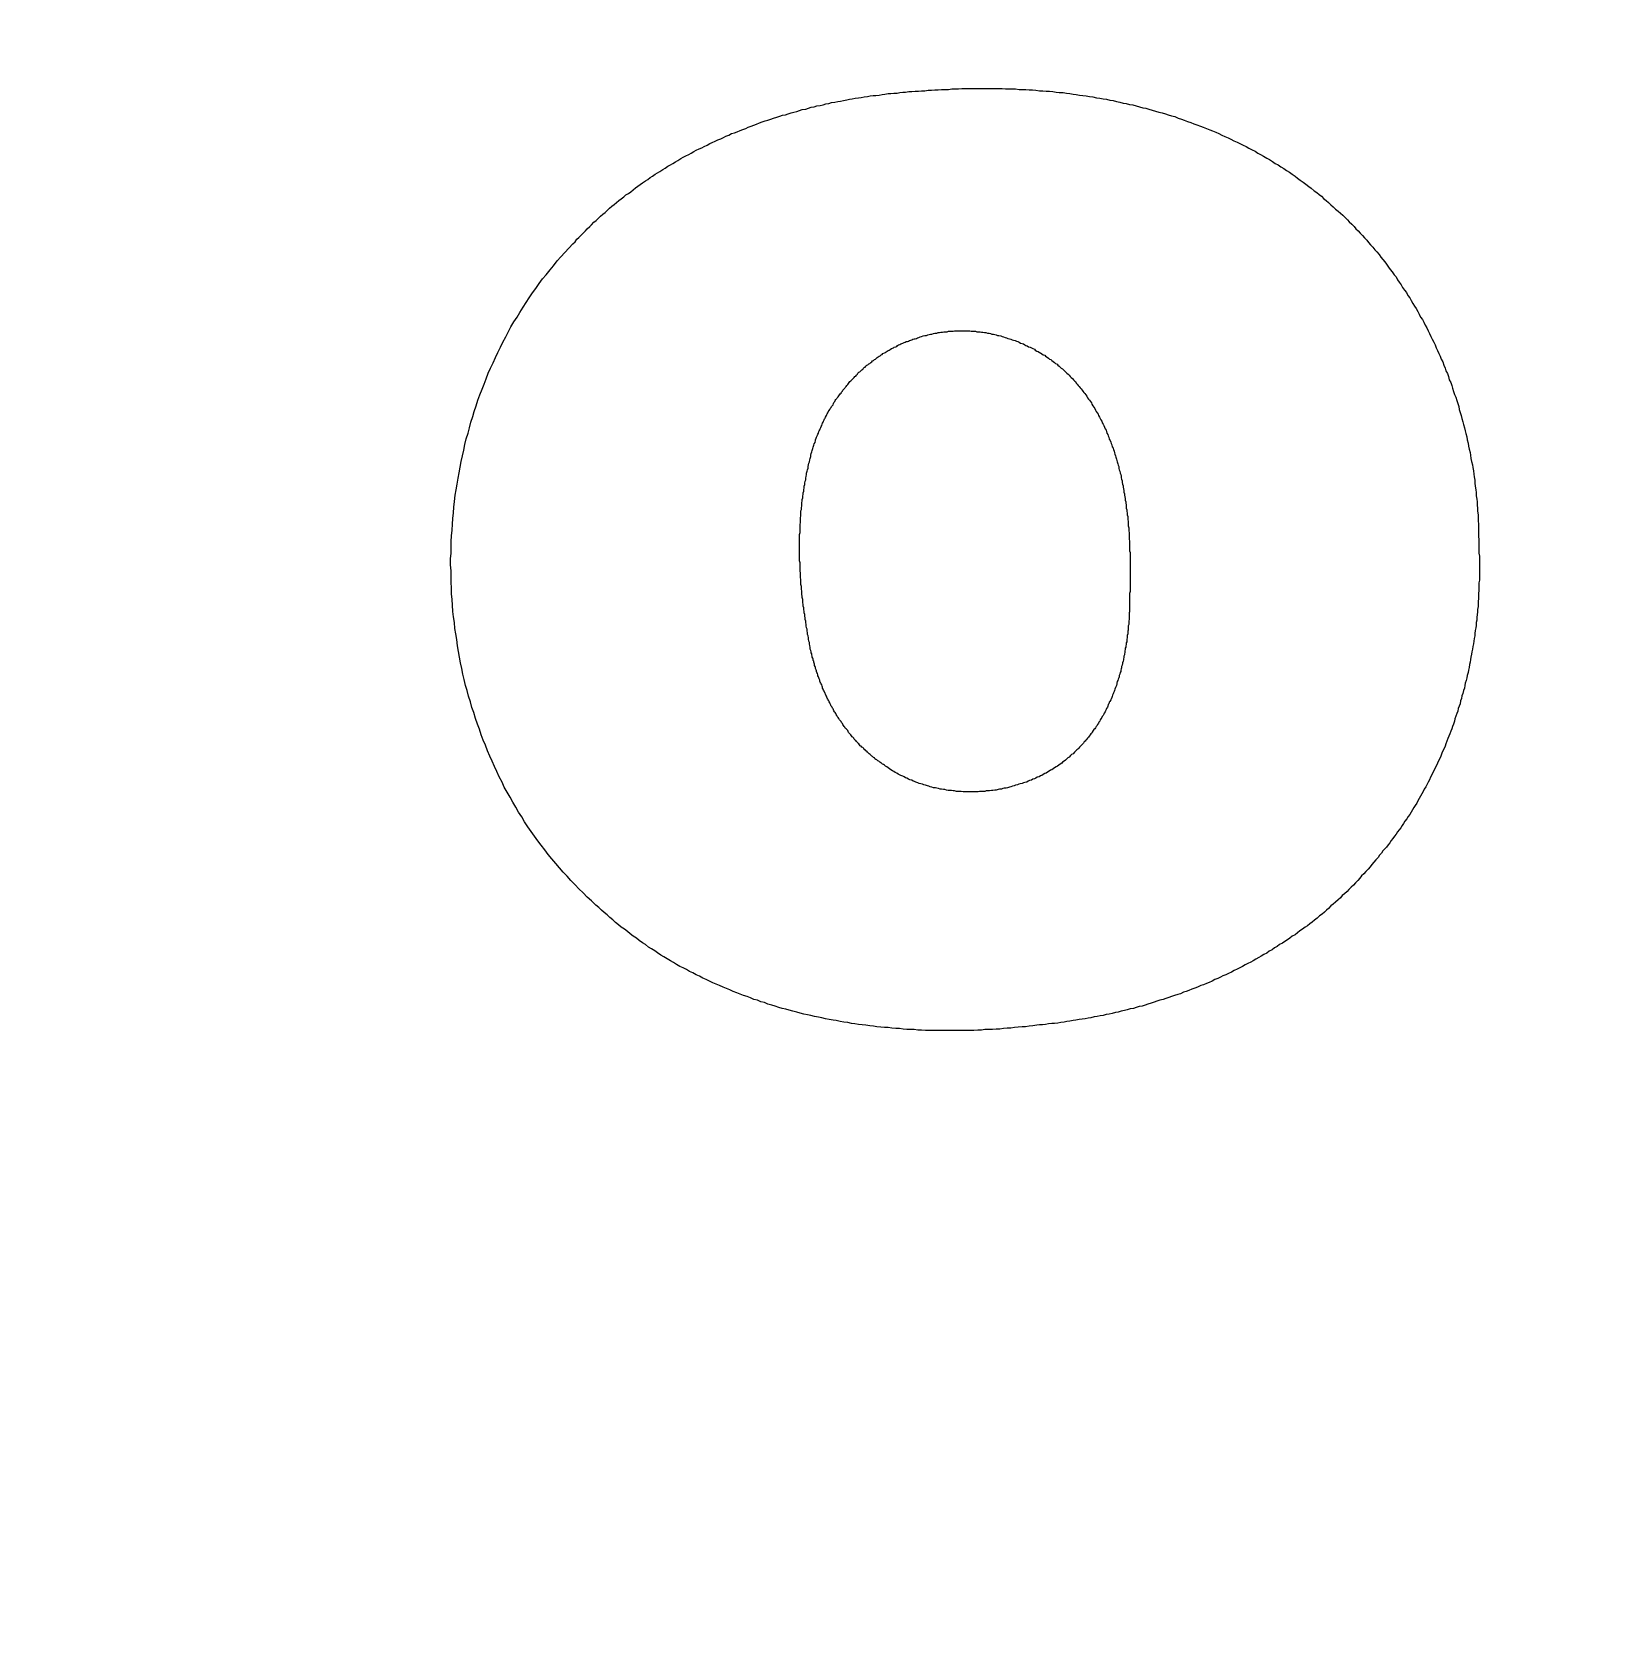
# Model space of a CAD drawing. Extents: x 0 to 712, y 0 to 505.
# Drawn here: x 182.21 to 196.82, y 464.9 to 479.64 of the extents above; entities that cross this region are included whole.
import ezdxf

# ---------------------------------------------------------------- set-up
doc = ezdxf.new("R2010")
doc.units = 0
doc.layers.add('GRAVIRANJE', color=3, linetype='CONTINUOUS')
doc.layers.add('IZREZ', color=7, linetype='CONTINUOUS')

msp = doc.modelspace()

# ---------------------------------------------------------------- linework, layer by layer
at = {"layer": 'GRAVIRANJE'}
for points in [[(194.099, 478.139), (194.12, 478.122), (194.142, 478.1), (194.164, 478.082), (194.186, 478.065), (194.208, 478.043), (194.229, 478.026), (194.251, 478.004), (194.273, 477.986), (194.295, 477.965), (194.316, 477.947), (194.338, 477.925), (194.36, 477.904), (194.377, 477.886), (194.399, 477.865), (194.421, 477.843), (194.438, 477.821), (194.46, 477.804), (194.478, 477.782), (194.499, 477.76), (194.517, 477.738), (194.539, 477.716), (194.556, 477.695), (194.573, 477.673), (194.595, 477.651), (194.613, 477.629), (194.63, 477.608), (194.652, 477.586), (194.669, 477.56), (194.687, 477.538), (194.704, 477.516), (194.722, 477.494), (194.739, 477.468), (194.756, 477.446), (194.774, 477.425), (194.791, 477.398), (194.809, 477.377), (194.822, 477.351), (194.839, 477.329), (194.857, 477.303), (194.87, 477.281), (194.887, 477.255), (194.904, 477.233), (194.918, 477.207), (194.935, 477.185), (194.948, 477.159), (194.965, 477.133), (194.979, 477.107), (194.996, 477.085), (195.009, 477.059), (195.022, 477.033), (195.035, 477.006), (195.053, 476.985), (195.066, 476.958), (195.079, 476.932), (195.092, 476.906), (195.105, 476.88), (195.118, 476.854), (195.131, 476.828), (195.144, 476.802), (195.157, 476.776), (195.17, 476.749), (195.179, 476.723), (195.192, 476.697), (195.205, 476.671), (195.218, 476.645), (195.227, 476.619), (195.24, 476.593), (195.249, 476.562), (195.262, 476.536), (195.27, 476.51), (195.283, 476.484), (195.292, 476.458), (195.301, 476.427), (195.314, 476.401), (195.323, 476.375), (195.331, 476.349), (195.34, 476.318), (195.349, 476.292), (195.362, 476.266), (195.371, 476.235), (195.379, 476.209), (195.388, 476.179), (195.392, 476.153), (195.401, 476.126), (195.41, 476.096), (195.418, 476.07), (195.427, 476.039), (195.432, 476.013), (195.44, 475.983), (195.449, 475.957), (195.453, 475.93), (195.462, 475.9), (195.466, 475.874), (195.475, 475.843), (195.479, 475.813), (195.484, 475.787), (195.493, 475.756), (195.497, 475.73), (195.501, 475.7), (195.506, 475.673), (195.514, 475.643), (195.519, 475.617), (195.523, 475.586), (195.527, 475.556), (195.532, 475.53), (195.536, 475.499), (195.536, 475.473), (195.54, 475.443), (195.545, 475.412), (195.549, 475.386), (195.549, 475.355), (195.554, 475.325), (195.558, 475.299), (195.558, 475.268), (195.562, 475.242), (195.562, 475.212), (195.567, 475.181), (195.567, 475.155), (195.567, 475.125), (195.571, 475.094), (195.571, 475.068), (195.571, 475.037), (195.571, 475.007), (195.571, 474.981), (195.575, 474.95), (195.575, 474.92), (195.575, 474.898), (195.575, 474.872), (195.575, 474.846), (195.575, 474.824), (195.58, 474.798), (195.58, 474.772), (195.58, 474.75), (195.58, 474.724), (195.58, 474.698), (195.58, 474.676), (195.58, 474.65), (195.58, 474.624), (195.58, 474.602), (195.58, 474.576), (195.575, 474.55), (195.575, 474.528), (195.575, 474.502), (195.575, 474.48), (195.571, 474.454), (195.571, 474.428), (195.571, 474.406), (195.567, 474.38), (195.567, 474.354), (195.567, 474.332), (195.562, 474.306), (195.562, 474.28), (195.558, 474.258), (195.554, 474.232), (195.554, 474.205), (195.549, 474.184), (195.549, 474.158), (195.545, 474.136), (195.54, 474.11), (195.536, 474.084), (195.536, 474.062), (195.532, 474.036), (195.527, 474.014), (195.523, 473.988), (195.519, 473.962), (195.514, 473.94), (195.51, 473.914), (195.506, 473.892), (195.501, 473.866), (195.497, 473.844), (195.493, 473.818), (195.488, 473.796), (195.484, 473.77), (195.479, 473.744), (195.475, 473.722), (195.466, 473.696), (195.462, 473.674), (195.458, 473.648), (195.449, 473.626), (195.445, 473.604), (195.44, 473.578), (195.432, 473.556), (195.427, 473.53), (195.418, 473.509), (195.414, 473.482), (195.405, 473.461), (195.401, 473.434), (195.392, 473.413), (195.384, 473.391), (195.379, 473.365), (195.371, 473.343), (195.362, 473.321), (195.353, 473.295), (195.349, 473.273), (195.34, 473.247), (195.331, 473.225), (195.323, 473.204), (195.314, 473.182), (195.305, 473.156), (195.297, 473.134), (195.288, 473.112), (195.279, 473.09), (195.27, 473.064), (195.262, 473.042), (195.253, 473.021), (195.24, 472.999), (195.231, 472.977), (195.222, 472.951), (195.214, 472.929), (195.201, 472.907), (195.192, 472.886), (195.183, 472.864), (195.17, 472.842), (195.161, 472.82), (195.148, 472.798), (195.14, 472.777), (195.127, 472.755), (195.118, 472.733), (195.105, 472.711), (195.096, 472.69), (195.083, 472.668), (195.07, 472.646), (195.061, 472.624), (195.048, 472.602), (195.035, 472.581), (195.022, 472.559), (195.009, 472.537), (195, 472.515), (194.987, 472.494), (194.974, 472.476), (194.961, 472.454), (194.948, 472.433), (194.935, 472.411), (194.922, 472.393), (194.909, 472.372), (194.891, 472.35), (194.878, 472.328), (194.865, 472.311), (194.852, 472.289), (194.839, 472.271), (194.822, 472.25), (194.809, 472.228), (194.796, 472.21), (194.778, 472.189), (194.765, 472.171), (194.752, 472.149), (194.735, 472.132), (194.722, 472.11), (194.704, 472.093), (194.687, 472.075), (194.674, 472.054), (194.656, 472.036), (194.643, 472.014), (194.621, 471.993), (194.604, 471.971), (194.586, 471.949), (194.569, 471.927), (194.552, 471.906), (194.53, 471.884), (194.512, 471.862), (194.491, 471.845), (194.473, 471.823), (194.456, 471.801), (194.434, 471.779), (194.417, 471.757), (194.395, 471.74), (194.373, 471.718), (194.356, 471.701), (194.334, 471.679), (194.312, 471.662), (194.295, 471.64), (194.273, 471.622), (194.251, 471.601), (194.229, 471.583), (194.208, 471.566), (194.186, 471.544), (194.168, 471.527), (194.147, 471.509), (194.125, 471.492), (194.103, 471.474), (194.081, 471.452), (194.055, 471.435), (194.033, 471.418), (194.011, 471.4), (193.99, 471.383), (193.968, 471.37), (193.946, 471.352), (193.92, 471.335), (193.898, 471.317), (193.876, 471.3), (193.85, 471.287), (193.829, 471.27), (193.807, 471.252), (193.781, 471.239), (193.759, 471.222), (193.733, 471.209), (193.711, 471.191), (193.685, 471.178), (193.663, 471.161), (193.637, 471.148), (193.615, 471.13), (193.589, 471.117), (193.563, 471.104), (193.541, 471.091), (193.515, 471.074), (193.489, 471.06), (193.467, 471.047), (193.441, 471.034), (193.415, 471.021), (193.389, 471.008), (193.367, 470.995), (193.341, 470.982), (193.315, 470.969), (193.288, 470.956), (193.262, 470.943), (193.236, 470.93), (193.21, 470.921), (193.188, 470.908), (193.162, 470.895), (193.136, 470.886), (193.11, 470.873), (193.084, 470.86), (193.058, 470.851), (193.031, 470.838), (193.005, 470.83), (192.975, 470.817), (192.949, 470.808), (192.922, 470.799), (192.896, 470.786), (192.87, 470.777), (192.844, 470.769), (192.818, 470.756), (192.792, 470.747), (192.761, 470.738), (192.735, 470.729), (192.709, 470.721), (192.683, 470.712), (192.657, 470.703), (192.626, 470.695), (192.6, 470.686), (192.574, 470.677), (192.548, 470.668), (192.517, 470.66), (192.491, 470.651), (192.465, 470.642), (192.435, 470.638), (192.408, 470.629), (192.382, 470.62), (192.352, 470.616), (192.326, 470.607), (192.3, 470.599), (192.269, 470.594), (192.243, 470.586), (192.217, 470.581), (192.186, 470.573), (192.16, 470.568), (192.13, 470.564), (192.104, 470.555), (192.077, 470.551), (192.047, 470.546), (192.021, 470.542), (191.99, 470.533), (191.964, 470.529), (191.938, 470.525), (191.908, 470.52), (191.881, 470.516), (191.851, 470.512), (191.825, 470.507), (191.794, 470.503), (191.768, 470.499), (191.742, 470.494), (191.712, 470.49), (191.685, 470.485), (191.655, 470.481), (191.629, 470.481), (191.598, 470.477), (191.572, 470.472), (191.542, 470.468), (191.515, 470.468), (191.489, 470.464), (191.455, 470.459), (191.42, 470.455), (191.385, 470.451), (191.354, 470.451), (191.319, 470.446), (191.285, 470.442), (191.25, 470.438), (191.215, 470.438), (191.184, 470.433), (191.15, 470.429), (191.115, 470.429), (191.08, 470.424), (191.045, 470.424), (191.01, 470.424), (190.98, 470.42), (190.945, 470.42), (190.91, 470.416), (190.875, 470.416), (190.84, 470.416), (190.805, 470.416), (190.771, 470.416), (190.736, 470.416), (190.701, 470.416), (190.67, 470.416), (190.636, 470.416), (190.601, 470.416), (190.566, 470.416), (190.531, 470.416), (190.496, 470.416), (190.461, 470.416), (190.426, 470.42), (190.392, 470.42), (190.357, 470.424), (190.322, 470.424), (190.291, 470.424), (190.257, 470.429), (190.222, 470.433), (190.187, 470.433), (190.152, 470.438), (190.117, 470.442), (190.082, 470.442), (190.048, 470.446), (190.013, 470.451), (189.982, 470.455), (189.947, 470.459), (189.912, 470.464), (189.878, 470.468), (189.843, 470.472), (189.808, 470.477), (189.777, 470.481), (189.743, 470.49), (189.708, 470.494), (189.673, 470.499), (189.638, 470.507), (189.608, 470.512), (189.573, 470.516), (189.538, 470.525), (189.503, 470.533), (189.473, 470.538), (189.438, 470.546), (189.403, 470.555), (189.372, 470.56), (189.337, 470.568), (189.303, 470.577), (189.272, 470.586), (189.237, 470.594), (189.202, 470.603), (189.172, 470.612), (189.137, 470.62), (189.107, 470.629), (189.072, 470.642), (189.041, 470.651), (189.006, 470.66), (188.976, 470.673), (188.941, 470.681), (188.911, 470.695), (188.876, 470.703), (188.845, 470.716), (188.815, 470.729), (188.78, 470.738), (188.749, 470.751), (188.719, 470.764), (188.684, 470.777), (188.654, 470.79), (188.623, 470.803), (188.593, 470.817), (188.558, 470.83), (188.527, 470.843), (188.497, 470.856), (188.466, 470.873), (188.436, 470.886), (188.405, 470.899), (188.375, 470.917), (188.344, 470.93), (188.314, 470.947), (188.283, 470.96), (188.253, 470.978), (188.222, 470.995), (188.192, 471.008), (188.161, 471.026), (188.135, 471.043), (188.105, 471.06), (188.074, 471.078), (188.044, 471.095), (188.018, 471.113), (187.987, 471.134), (187.961, 471.152), (187.931, 471.169), (187.904, 471.187), (187.874, 471.209), (187.848, 471.226), (187.817, 471.248), (187.791, 471.27), (187.761, 471.287), (187.734, 471.309), (187.708, 471.331), (187.682, 471.352), (187.652, 471.37), (187.626, 471.391), (187.599, 471.413), (187.573, 471.439), (187.547, 471.461), (187.521, 471.483), (187.495, 471.505), (187.469, 471.527), (187.443, 471.553), (187.416, 471.574), (187.377, 471.614), (187.338, 471.649), (187.299, 471.688), (187.26, 471.723), (187.225, 471.762), (187.186, 471.801), (187.151, 471.84), (187.116, 471.879), (187.081, 471.919), (187.046, 471.958), (187.011, 472.001), (186.977, 472.041), (186.946, 472.084), (186.911, 472.128), (186.881, 472.167), (186.85, 472.21), (186.82, 472.254), (186.789, 472.298), (186.759, 472.345), (186.733, 472.389), (186.702, 472.433), (186.676, 472.48), (186.65, 472.524), (186.624, 472.572), (186.598, 472.616), (186.571, 472.663), (186.55, 472.711), (186.524, 472.759), (186.502, 472.807), (186.48, 472.855), (186.458, 472.903), (186.436, 472.951), (186.415, 472.999), (186.397, 473.051), (186.375, 473.099), (186.358, 473.147), (186.341, 473.199), (186.323, 473.247), (186.306, 473.299), (186.288, 473.352), (186.271, 473.4), (186.258, 473.452), (186.24, 473.504), (186.227, 473.556), (186.214, 473.604), (186.201, 473.657), (186.188, 473.709), (186.179, 473.761), (186.166, 473.813), (186.158, 473.866), (186.149, 473.918), (186.14, 473.97), (186.131, 474.027), (186.123, 474.079), (186.114, 474.131), (186.11, 474.184), (186.101, 474.236), (186.097, 474.288), (186.092, 474.345), (186.088, 474.397), (186.084, 474.449), (186.084, 474.502), (186.079, 474.558), (186.079, 474.611), (186.079, 474.663), (186.075, 474.719), (186.075, 474.772), (186.079, 474.824), (186.079, 474.876), (186.079, 474.933), (186.084, 474.985), (186.088, 475.037), (186.092, 475.094), (186.097, 475.146), (186.101, 475.199), (186.105, 475.251), (186.11, 475.303), (186.118, 475.36), (186.127, 475.412), (186.136, 475.464), (186.145, 475.517), (186.153, 475.569), (186.162, 475.621), (186.171, 475.673), (186.184, 475.726), (186.197, 475.778), (186.206, 475.83), (186.219, 475.883), (186.236, 475.935), (186.249, 475.983), (186.262, 476.035), (186.28, 476.087), (186.293, 476.135), (186.31, 476.187), (186.327, 476.24), (186.345, 476.288), (186.367, 476.34), (186.384, 476.388), (186.402, 476.436), (186.423, 476.488), (186.445, 476.536), (186.467, 476.584), (186.489, 476.632), (186.51, 476.68), (186.537, 476.728), (186.558, 476.776), (186.585, 476.823), (186.606, 476.867), (186.632, 476.915), (186.659, 476.963), (186.689, 477.006), (186.715, 477.05), (186.746, 477.098), (186.772, 477.141), (186.802, 477.185), (186.833, 477.229), (186.863, 477.272), (186.894, 477.316), (186.924, 477.359), (186.959, 477.398), (186.994, 477.442), (187.024, 477.481), (187.059, 477.525), (187.094, 477.564), (187.129, 477.603), (187.168, 477.642), (187.203, 477.682), (187.225, 477.703), (187.242, 477.725), (187.26, 477.743), (187.281, 477.764), (187.299, 477.782), (187.321, 477.804), (187.338, 477.821), (187.36, 477.843), (187.377, 477.86), (187.399, 477.882), (187.421, 477.899), (187.438, 477.917), (187.46, 477.939), (187.482, 477.956), (187.504, 477.973), (187.521, 477.991), (187.543, 478.013), (187.565, 478.03), (187.586, 478.047), (187.608, 478.065), (187.63, 478.082), (187.652, 478.1), (187.674, 478.117), (187.695, 478.135), (187.717, 478.148), (187.739, 478.165), (187.761, 478.183), (187.782, 478.2), (187.804, 478.217), (187.826, 478.23), (187.848, 478.248), (187.874, 478.265), (187.896, 478.278), (187.917, 478.296), (187.939, 478.309), (187.965, 478.326), (187.987, 478.339), (188.009, 478.352), (188.035, 478.37), (188.057, 478.383), (188.083, 478.4), (188.105, 478.413), (188.127, 478.426), (188.153, 478.44), (188.174, 478.453), (188.201, 478.47), (188.222, 478.483), (188.248, 478.496), (188.275, 478.509), (188.296, 478.522), (188.323, 478.535), (188.344, 478.548), (188.37, 478.561), (188.397, 478.57), (188.418, 478.583), (188.445, 478.596), (188.471, 478.609), (188.492, 478.618), (188.519, 478.631), (188.545, 478.644), (188.571, 478.653), (188.597, 478.666), (188.619, 478.679), (188.645, 478.688), (188.671, 478.701), (188.697, 478.71), (188.723, 478.718), (188.749, 478.731), (188.776, 478.74), (188.802, 478.749), (188.823, 478.762), (188.85, 478.771), (188.876, 478.779), (188.902, 478.788), (188.928, 478.801), (188.954, 478.81), (188.98, 478.818), (189.006, 478.827), (189.033, 478.836), (189.059, 478.845), (189.089, 478.853), (189.115, 478.862), (189.141, 478.871), (189.168, 478.875), (189.194, 478.884), (189.22, 478.893), (189.246, 478.901), (189.272, 478.906), (189.298, 478.914), (189.324, 478.923), (189.355, 478.927), (189.381, 478.936), (189.407, 478.945), (189.433, 478.949), (189.459, 478.958), (189.49, 478.962), (189.516, 478.967), (189.542, 478.975), (189.568, 478.98), (189.594, 478.988), (189.625, 478.993), (189.651, 478.997), (189.677, 479.001), (189.703, 479.006), (189.734, 479.014), (189.76, 479.019), (189.786, 479.023), (189.812, 479.028), (189.843, 479.032), (189.869, 479.036), (189.895, 479.041), (189.926, 479.045), (189.952, 479.049), (189.978, 479.054), (190.004, 479.054), (190.034, 479.058), (190.061, 479.062), (190.087, 479.067), (190.117, 479.071), (190.143, 479.071), (190.169, 479.075), (190.2, 479.075), (190.226, 479.08), (190.252, 479.084), (190.278, 479.084), (190.309, 479.089), (190.335, 479.089), (190.366, 479.093), (190.396, 479.093), (190.426, 479.097), (190.457, 479.097), (190.487, 479.102), (190.518, 479.102), (190.548, 479.106), (190.579, 479.106), (190.609, 479.11), (190.644, 479.11), (190.675, 479.11), (190.705, 479.115), (190.736, 479.115), (190.766, 479.115), (190.797, 479.119), (190.827, 479.119), (190.858, 479.119), (190.888, 479.119), (190.923, 479.119), (190.954, 479.119), (190.984, 479.119), (191.015, 479.119), (191.045, 479.119), (191.076, 479.119), (191.106, 479.119), (191.141, 479.119), (191.171, 479.119), (191.202, 479.115), (191.232, 479.115), (191.263, 479.115), (191.293, 479.115), (191.328, 479.11), (191.359, 479.11), (191.389, 479.11), (191.42, 479.106), (191.45, 479.106), (191.481, 479.102), (191.515, 479.097), (191.546, 479.097), (191.576, 479.093), (191.607, 479.093), (191.637, 479.089), (191.668, 479.084), (191.698, 479.08), (191.733, 479.08), (191.764, 479.075), (191.794, 479.071), (191.825, 479.067), (191.855, 479.062), (191.886, 479.058), (191.916, 479.054), (191.947, 479.049), (191.977, 479.045), (192.008, 479.041), (192.043, 479.032), (192.073, 479.028), (192.104, 479.023), (192.134, 479.019), (192.165, 479.01), (192.195, 479.006), (192.226, 478.997), (192.256, 478.993), (192.287, 478.984), (192.317, 478.98), (192.347, 478.971), (192.378, 478.967), (192.408, 478.958), (192.439, 478.949), (192.469, 478.94), (192.496, 478.936), (192.526, 478.927), (192.557, 478.919), (192.587, 478.91), (192.618, 478.901), (192.648, 478.893), (192.679, 478.884), (192.705, 478.875), (192.735, 478.866), (192.766, 478.858), (192.796, 478.845), (192.827, 478.836), (192.853, 478.827), (192.883, 478.814), (192.914, 478.805), (192.94, 478.792), (192.97, 478.784), (193.001, 478.771), (193.027, 478.762), (193.058, 478.749), (193.088, 478.736), (193.114, 478.727), (193.145, 478.714), (193.171, 478.701), (193.201, 478.688), (193.227, 478.675), (193.258, 478.662), (193.284, 478.649), (193.31, 478.636), (193.341, 478.622), (193.367, 478.609), (193.397, 478.596), (193.423, 478.583), (193.45, 478.566), (193.48, 478.553), (193.506, 478.54), (193.532, 478.522), (193.558, 478.509), (193.585, 478.492), (193.615, 478.474), (193.641, 478.461), (193.667, 478.444), (193.693, 478.426), (193.72, 478.413), (193.746, 478.396), (193.772, 478.379), (193.798, 478.361), (193.824, 478.344), (193.85, 478.326), (193.876, 478.309), (193.898, 478.291), (193.924, 478.27), (193.95, 478.252), (193.977, 478.235), (194.003, 478.213), (194.025, 478.196), (194.051, 478.174), (194.077, 478.156)], [(191.96, 476.262), (191.969, 476.248), (191.977, 476.24), (191.986, 476.227), (191.995, 476.214), (191.999, 476.201), (192.008, 476.187), (192.016, 476.174), (192.025, 476.161), (192.034, 476.148), (192.038, 476.135), (192.047, 476.122), (192.056, 476.109), (192.06, 476.096), (192.069, 476.083), (192.077, 476.07), (192.082, 476.057), (192.09, 476.044), (192.095, 476.031), (192.104, 476.018), (192.108, 476.005), (192.117, 475.991), (192.121, 475.974), (192.13, 475.961), (192.134, 475.948), (192.138, 475.935), (192.147, 475.922), (192.151, 475.909), (192.156, 475.896), (192.16, 475.878), (192.169, 475.865), (192.173, 475.852), (192.178, 475.839), (192.182, 475.826), (192.186, 475.808), (192.195, 475.795), (192.199, 475.782), (192.204, 475.769), (192.208, 475.752), (192.212, 475.739), (192.217, 475.726), (192.221, 475.713), (192.226, 475.695), (192.23, 475.682), (192.234, 475.669), (192.239, 475.652), (192.243, 475.639), (192.247, 475.626), (192.247, 475.608), (192.252, 475.595), (192.256, 475.582), (192.26, 475.565), (192.265, 475.551), (192.269, 475.538), (192.269, 475.521), (192.273, 475.508), (192.278, 475.495), (192.278, 475.477), (192.282, 475.464), (192.287, 475.447), (192.287, 475.434), (192.291, 475.421), (192.295, 475.403), (192.295, 475.39), (192.3, 475.373), (192.3, 475.36), (192.304, 475.347), (192.308, 475.329), (192.308, 475.316), (192.313, 475.299), (192.313, 475.286), (192.317, 475.273), (192.317, 475.255), (192.317, 475.242), (192.321, 475.225), (192.321, 475.212), (192.326, 475.194), (192.326, 475.181), (192.33, 475.164), (192.33, 475.151), (192.33, 475.133), (192.334, 475.12), (192.334, 475.107), (192.334, 475.09), (192.334, 475.077), (192.339, 475.059), (192.339, 475.046), (192.339, 475.029), (192.343, 475.016), (192.343, 474.998), (192.343, 474.985), (192.343, 474.968), (192.343, 474.955), (192.347, 474.937), (192.347, 474.924), (192.347, 474.907), (192.347, 474.894), (192.347, 474.876), (192.347, 474.863), (192.347, 474.846), (192.352, 474.833), (192.352, 474.815), (192.352, 474.802), (192.352, 474.785), (192.352, 474.772), (192.352, 474.759), (192.352, 474.741), (192.352, 474.728), (192.352, 474.711), (192.352, 474.698), (192.352, 474.68), (192.352, 474.667), (192.352, 474.65), (192.352, 474.637), (192.352, 474.619), (192.352, 474.606), (192.352, 474.589), (192.352, 474.576), (192.352, 474.563), (192.352, 474.545), (192.352, 474.532), (192.352, 474.515), (192.352, 474.502), (192.352, 474.484), (192.352, 474.471), (192.347, 474.454), (192.347, 474.441), (192.347, 474.428), (192.347, 474.419), (192.347, 474.406), (192.347, 474.393), (192.347, 474.38), (192.347, 474.371), (192.347, 474.358), (192.347, 474.345), (192.347, 474.332), (192.347, 474.323), (192.347, 474.31), (192.347, 474.297), (192.347, 474.284), (192.343, 474.275), (192.343, 474.262), (192.343, 474.249), (192.343, 474.236), (192.343, 474.223), (192.343, 474.214), (192.339, 474.201), (192.339, 474.188), (192.339, 474.175), (192.339, 474.166), (192.334, 474.153), (192.334, 474.14), (192.334, 474.127), (192.334, 474.114), (192.33, 474.105), (192.33, 474.092), (192.33, 474.079), (192.326, 474.066), (192.326, 474.057), (192.326, 474.044), (192.321, 474.031), (192.321, 474.018), (192.321, 474.005), (192.317, 473.996), (192.317, 473.983), (192.313, 473.97), (192.313, 473.957), (192.308, 473.948), (192.308, 473.935), (192.304, 473.922), (192.304, 473.909), (192.3, 473.896), (192.3, 473.887), (192.295, 473.874), (192.295, 473.861), (192.291, 473.848), (192.291, 473.84), (192.287, 473.827), (192.282, 473.813), (192.282, 473.805), (192.278, 473.792), (192.273, 473.779), (192.273, 473.766), (192.269, 473.757), (192.265, 473.744), (192.265, 473.731), (192.26, 473.722), (192.256, 473.709), (192.252, 473.696), (192.252, 473.683), (192.247, 473.674), (192.243, 473.661), (192.239, 473.648), (192.234, 473.639), (192.23, 473.626), (192.23, 473.617), (192.226, 473.604), (192.221, 473.591), (192.217, 473.583), (192.212, 473.569), (192.208, 473.556), (192.204, 473.548), (192.199, 473.535), (192.195, 473.526), (192.191, 473.513), (192.186, 473.5), (192.182, 473.491), (192.178, 473.478), (192.173, 473.469), (192.165, 473.456), (192.16, 473.448), (192.156, 473.434), (192.151, 473.426), (192.147, 473.413), (192.143, 473.404), (192.134, 473.391), (192.13, 473.382), (192.125, 473.369), (192.121, 473.36), (192.112, 473.347), (192.108, 473.339), (192.104, 473.326), (192.095, 473.317), (192.09, 473.308), (192.082, 473.295), (192.077, 473.286), (192.073, 473.273), (192.064, 473.265), (192.06, 473.256), (192.051, 473.243), (192.047, 473.234), (192.038, 473.225), (192.034, 473.212), (192.025, 473.204), (192.016, 473.195), (192.012, 473.186), (192.003, 473.173), (191.999, 473.164), (191.99, 473.156), (191.982, 473.147), (191.973, 473.134), (191.969, 473.125), (191.96, 473.116), (191.951, 473.108), (191.942, 473.099), (191.938, 473.09), (191.929, 473.082), (191.921, 473.069), (191.912, 473.06), (191.903, 473.051), (191.894, 473.042), (191.886, 473.034), (191.877, 473.025), (191.868, 473.016), (191.86, 473.008), (191.847, 472.995), (191.838, 472.986), (191.825, 472.973), (191.812, 472.964), (191.803, 472.955), (191.79, 472.942), (191.777, 472.934), (191.768, 472.925), (191.755, 472.912), (191.742, 472.903), (191.729, 472.894), (191.72, 472.886), (191.707, 472.877), (191.694, 472.868), (191.681, 472.859), (191.668, 472.851), (191.655, 472.842), (191.642, 472.833), (191.629, 472.825), (191.616, 472.82), (191.603, 472.812), (191.59, 472.803), (191.576, 472.794), (191.563, 472.79), (191.55, 472.781), (191.537, 472.772), (191.524, 472.768), (191.511, 472.759), (191.494, 472.755), (191.481, 472.746), (191.468, 472.742), (191.455, 472.738), (191.441, 472.729), (191.424, 472.724), (191.411, 472.72), (191.398, 472.711), (191.38, 472.707), (191.367, 472.703), (191.354, 472.698), (191.337, 472.694), (191.324, 472.69), (191.311, 472.685), (191.293, 472.681), (191.28, 472.677), (191.267, 472.672), (191.25, 472.668), (191.237, 472.663), (191.219, 472.659), (191.206, 472.655), (191.189, 472.655), (191.176, 472.65), (191.163, 472.646), (191.145, 472.646), (191.132, 472.642), (191.115, 472.637), (191.102, 472.637), (191.084, 472.633), (191.071, 472.633), (191.054, 472.629), (191.041, 472.629), (191.023, 472.629), (191.01, 472.624), (190.993, 472.624), (190.98, 472.624), (190.962, 472.624), (190.949, 472.62), (190.932, 472.62), (190.919, 472.62), (190.901, 472.62), (190.884, 472.62), (190.871, 472.62), (190.853, 472.62), (190.84, 472.62), (190.823, 472.62), (190.81, 472.62), (190.792, 472.624), (190.779, 472.624), (190.762, 472.624), (190.749, 472.624), (190.731, 472.629), (190.718, 472.629), (190.701, 472.633), (190.688, 472.633), (190.67, 472.633), (190.657, 472.637), (190.64, 472.642), (190.627, 472.642), (190.609, 472.646), (190.596, 472.646), (190.583, 472.65), (190.566, 472.655), (190.553, 472.659), (190.535, 472.659), (190.522, 472.663), (190.505, 472.668), (190.492, 472.672), (190.479, 472.677), (190.461, 472.681), (190.448, 472.685), (190.435, 472.69), (190.418, 472.694), (190.405, 472.698), (190.392, 472.703), (190.374, 472.711), (190.361, 472.716), (190.348, 472.72), (190.335, 472.729), (190.318, 472.733), (190.305, 472.738), (190.291, 472.746), (190.278, 472.751), (190.265, 472.759), (190.252, 472.764), (190.235, 472.772), (190.222, 472.777), (190.209, 472.785), (190.196, 472.794), (190.183, 472.798), (190.169, 472.807), (190.156, 472.816), (190.143, 472.825), (190.13, 472.833), (190.117, 472.842), (190.104, 472.851), (190.091, 472.859), (190.082, 472.868), (190.074, 472.873), (190.065, 472.877), (190.056, 472.886), (190.048, 472.89), (190.039, 472.894), (190.03, 472.903), (190.021, 472.907), (190.013, 472.916), (190.004, 472.92), (189.995, 472.925), (189.991, 472.934), (189.982, 472.938), (189.973, 472.947), (189.965, 472.951), (189.956, 472.96), (189.952, 472.964), (189.943, 472.973), (189.934, 472.977), (189.926, 472.986), (189.921, 472.995), (189.912, 472.999), (189.904, 473.008), (189.895, 473.012), (189.891, 473.021), (189.882, 473.029), (189.873, 473.034), (189.869, 473.042), (189.86, 473.047), (189.852, 473.055), (189.847, 473.064), (189.838, 473.069), (189.834, 473.077), (189.825, 473.086), (189.817, 473.095), (189.812, 473.099), (189.804, 473.108), (189.799, 473.116), (189.791, 473.125), (189.786, 473.13), (189.777, 473.138), (189.773, 473.147), (189.764, 473.156), (189.76, 473.16), (189.751, 473.169), (189.747, 473.177), (189.743, 473.186), (189.734, 473.195), (189.73, 473.204), (189.721, 473.208), (189.716, 473.217), (189.712, 473.225), (189.703, 473.234), (189.699, 473.243), (189.695, 473.252), (189.686, 473.26), (189.682, 473.269), (189.677, 473.278), (189.669, 473.286), (189.664, 473.291), (189.66, 473.299), (189.655, 473.308), (189.647, 473.317), (189.642, 473.326), (189.638, 473.334), (189.634, 473.343), (189.629, 473.352), (189.621, 473.36), (189.616, 473.369), (189.612, 473.378), (189.608, 473.387), (189.603, 473.395), (189.599, 473.404), (189.59, 473.413), (189.586, 473.421), (189.581, 473.434), (189.577, 473.443), (189.573, 473.452), (189.568, 473.461), (189.564, 473.469), (189.56, 473.478), (189.555, 473.487), (189.551, 473.495), (189.547, 473.504), (189.542, 473.513), (189.538, 473.522), (189.534, 473.53), (189.529, 473.543), (189.525, 473.552), (189.52, 473.561), (189.516, 473.569), (189.512, 473.578), (189.512, 473.587), (189.507, 473.596), (189.503, 473.609), (189.499, 473.617), (189.494, 473.626), (189.49, 473.635), (189.486, 473.644), (189.486, 473.652), (189.481, 473.665), (189.477, 473.674), (189.473, 473.683), (189.468, 473.691), (189.468, 473.7), (189.464, 473.713), (189.459, 473.722), (189.455, 473.731), (189.455, 473.739), (189.451, 473.748), (189.446, 473.761), (189.446, 473.77), (189.442, 473.779), (189.438, 473.787), (189.438, 473.8), (189.433, 473.809), (189.429, 473.818), (189.429, 473.827), (189.425, 473.835), (189.425, 473.848), (189.42, 473.857), (189.416, 473.866), (189.416, 473.874), (189.412, 473.887), (189.412, 473.896), (189.407, 473.905), (189.407, 473.914), (189.403, 473.927), (189.398, 473.94), (189.398, 473.957), (189.394, 473.97), (189.39, 473.988), (189.39, 474.001), (189.385, 474.014), (189.381, 474.031), (189.381, 474.044), (189.377, 474.062), (189.372, 474.075), (189.372, 474.092), (189.368, 474.105), (189.368, 474.123), (189.364, 474.136), (189.359, 474.153), (189.359, 474.166), (189.355, 474.184), (189.355, 474.197), (189.351, 474.214), (189.351, 474.227), (189.346, 474.245), (189.346, 474.258), (189.342, 474.275), (189.342, 474.288), (189.337, 474.306), (189.337, 474.319), (189.333, 474.336), (189.333, 474.354), (189.329, 474.367), (189.329, 474.384), (189.329, 474.397), (189.324, 474.415), (189.324, 474.428), (189.32, 474.445), (189.32, 474.458), (189.32, 474.476), (189.316, 474.489), (189.316, 474.506), (189.316, 474.519), (189.311, 474.537), (189.311, 474.554), (189.311, 474.567), (189.311, 474.584), (189.307, 474.598), (189.307, 474.615), (189.307, 474.628), (189.307, 474.645), (189.303, 474.658), (189.303, 474.676), (189.303, 474.689), (189.303, 474.706), (189.303, 474.724), (189.303, 474.737), (189.298, 474.754), (189.298, 474.767), (189.298, 474.785), (189.298, 474.798), (189.298, 474.815), (189.298, 474.828), (189.298, 474.846), (189.298, 474.859), (189.298, 474.876), (189.298, 474.894), (189.298, 474.907), (189.298, 474.924), (189.298, 474.937), (189.298, 474.955), (189.298, 474.968), (189.298, 474.985), (189.298, 474.998), (189.303, 475.016), (189.303, 475.029), (189.303, 475.046), (189.303, 475.064), (189.303, 475.077), (189.303, 475.094), (189.307, 475.107), (189.307, 475.125), (189.307, 475.138), (189.307, 475.155), (189.311, 475.168), (189.311, 475.186), (189.311, 475.199), (189.311, 475.216), (189.316, 475.229), (189.316, 475.247), (189.32, 475.26), (189.32, 475.277), (189.32, 475.29), (189.324, 475.308), (189.324, 475.321), (189.329, 475.338), (189.329, 475.351), (189.333, 475.369), (189.333, 475.382), (189.337, 475.399), (189.337, 475.412), (189.342, 475.43), (189.342, 475.443), (189.346, 475.46), (189.346, 475.473), (189.351, 475.49), (189.355, 475.504), (189.355, 475.521), (189.359, 475.534), (189.364, 475.551), (189.364, 475.565), (189.368, 475.582), (189.372, 475.595), (189.377, 475.612), (189.377, 475.626), (189.381, 475.643), (189.385, 475.656), (189.39, 475.669), (189.394, 475.687), (189.398, 475.7), (189.403, 475.717), (189.403, 475.73), (189.407, 475.747), (189.412, 475.761), (189.416, 475.774), (189.42, 475.791), (189.425, 475.804), (189.429, 475.822), (189.433, 475.835), (189.442, 475.848), (189.446, 475.865), (189.446, 475.874), (189.451, 475.887), (189.455, 475.896), (189.459, 475.904), (189.464, 475.917), (189.468, 475.926), (189.473, 475.935), (189.477, 475.948), (189.481, 475.957), (189.486, 475.965), (189.49, 475.974), (189.494, 475.987), (189.499, 475.996), (189.503, 476.005), (189.507, 476.018), (189.512, 476.026), (189.516, 476.035), (189.52, 476.044), (189.525, 476.057), (189.529, 476.065), (189.534, 476.074), (189.538, 476.083), (189.547, 476.096), (189.551, 476.105), (189.555, 476.113), (189.56, 476.122), (189.564, 476.131), (189.573, 476.144), (189.577, 476.153), (189.581, 476.161), (189.59, 476.17), (189.594, 476.179), (189.599, 476.187), (189.608, 476.196), (189.612, 476.209), (189.616, 476.218), (189.625, 476.227), (189.629, 476.235), (189.634, 476.244), (189.642, 476.253), (189.647, 476.262), (189.655, 476.27), (189.66, 476.279), (189.669, 476.288), (189.673, 476.296), (189.682, 476.305), (189.686, 476.314), (189.695, 476.322), (189.699, 476.331), (189.708, 476.34), (189.716, 476.349), (189.721, 476.357), (189.73, 476.366), (189.734, 476.375), (189.743, 476.383), (189.751, 476.392), (189.756, 476.401), (189.764, 476.41), (189.773, 476.418), (189.777, 476.423), (189.786, 476.431), (189.795, 476.44), (189.804, 476.449), (189.808, 476.458), (189.817, 476.462), (189.825, 476.471), (189.834, 476.479), (189.838, 476.488), (189.847, 476.497), (189.856, 476.501), (189.865, 476.51), (189.873, 476.519), (189.882, 476.523), (189.886, 476.532), (189.895, 476.54), (189.904, 476.545), (189.912, 476.553), (189.921, 476.562), (189.93, 476.566), (189.939, 476.575), (189.947, 476.579), (189.956, 476.588), (189.965, 476.593), (189.973, 476.601), (189.982, 476.606), (189.991, 476.614), (190, 476.619), (190.008, 476.627), (190.017, 476.632), (190.026, 476.64), (190.034, 476.645), (190.043, 476.649), (190.052, 476.658), (190.061, 476.662), (190.069, 476.671), (190.082, 476.675), (190.091, 476.68), (190.1, 476.684), (190.109, 476.693), (190.117, 476.697), (190.126, 476.701), (190.135, 476.706), (190.148, 476.715), (190.156, 476.719), (190.165, 476.723), (190.174, 476.728), (190.187, 476.732), (190.196, 476.736), (190.204, 476.745), (190.213, 476.749), (190.226, 476.754), (190.235, 476.758), (190.244, 476.762), (190.252, 476.767), (190.265, 476.771), (190.274, 476.776), (190.283, 476.78), (190.296, 476.78), (190.305, 476.784), (190.313, 476.789), (190.326, 476.793), (190.335, 476.797), (190.344, 476.802), (190.357, 476.806), (190.366, 476.806), (190.379, 476.81), (190.387, 476.815), (190.4, 476.819), (190.413, 476.823), (190.426, 476.828), (190.44, 476.832), (190.457, 476.836), (190.47, 476.836), (190.483, 476.841), (190.496, 476.845), (190.509, 476.85), (190.522, 476.85), (190.535, 476.854), (190.548, 476.858), (190.566, 476.858), (190.579, 476.863), (190.592, 476.863), (190.605, 476.867), (190.618, 476.867), (190.631, 476.871), (190.649, 476.871), (190.662, 476.871), (190.675, 476.876), (190.688, 476.876), (190.701, 476.876), (190.718, 476.876), (190.731, 476.88), (190.744, 476.88), (190.758, 476.88), (190.771, 476.88), (190.784, 476.88), (190.801, 476.88), (190.814, 476.88), (190.827, 476.88), (190.84, 476.88), (190.853, 476.88), (190.871, 476.88), (190.884, 476.876), (190.897, 476.876), (190.91, 476.876), (190.923, 476.876), (190.936, 476.871), (190.954, 476.871), (190.967, 476.871), (190.98, 476.867), (190.993, 476.867), (191.006, 476.863), (191.019, 476.863), (191.036, 476.858), (191.049, 476.858), (191.062, 476.854), (191.076, 476.85), (191.089, 476.85), (191.102, 476.845), (191.115, 476.841), (191.128, 476.836), (191.141, 476.836), (191.158, 476.832), (191.171, 476.828), (191.184, 476.823), (191.198, 476.819), (191.211, 476.815), (191.224, 476.81), (191.237, 476.806), (191.25, 476.802), (191.263, 476.797), (191.276, 476.793), (191.289, 476.789), (191.302, 476.784), (191.315, 476.78), (191.328, 476.776), (191.341, 476.767), (191.354, 476.762), (191.367, 476.758), (191.38, 476.749), (191.389, 476.745), (191.402, 476.741), (191.415, 476.732), (191.428, 476.728), (191.441, 476.723), (191.455, 476.715), (191.468, 476.71), (191.476, 476.701), (191.489, 476.693), (191.502, 476.688), (191.515, 476.68), (191.524, 476.675), (191.537, 476.667), (191.55, 476.658), (191.563, 476.654), (191.572, 476.645), (191.585, 476.636), (191.598, 476.627), (191.607, 476.619), (191.62, 476.614), (191.629, 476.606), (191.642, 476.597), (191.655, 476.588), (191.664, 476.579), (191.677, 476.571), (191.685, 476.562), (191.698, 476.553), (191.707, 476.545), (191.716, 476.536), (191.729, 476.527), (191.738, 476.519), (191.751, 476.505), (191.759, 476.497), (191.768, 476.488), (191.781, 476.479), (191.79, 476.471), (191.799, 476.458), (191.807, 476.449), (191.82, 476.44), (191.829, 476.427), (191.838, 476.418), (191.847, 476.41), (191.855, 476.397), (191.864, 476.388), (191.873, 476.375), (191.881, 476.366), (191.89, 476.353), (191.899, 476.344), (191.908, 476.331), (191.916, 476.322), (191.925, 476.309), (191.934, 476.301), (191.942, 476.288), (191.951, 476.275)]]:
    msp.add_lwpolyline(points, close=True, dxfattribs=at)
at = {"layer": 'IZREZ'}
msp.add_open_spline([(354.524, 83.816), (356.554, 83.899), (358.583, 83.983), (360.613, 84.066), (360.613, 87.417), (360.613, 90.767), (360.613, 94.117), (358.583, 94.201), (356.554, 94.284), (354.524, 94.368), (354.524, 100.326), (354.524, 106.284), (354.524, 112.241), (354.524, 112.385), (354.524, 112.529), (354.524, 112.673), (352.184, 112.673), (349.845, 112.673), (347.505, 112.673), (347.505, 112.23), (347.505, 111.786), (347.505, 111.342), (346.772, 111.342), (346.039, 111.342), (345.305, 111.342), (345.305, 111.809), (345.305, 112.275), (345.305, 112.742), (344.824, 112.742), (344.343, 112.742), (343.862, 112.742), (343.862, 113.667), (343.862, 114.591), (343.862, 115.516), (344.343, 115.516), (344.824, 115.516), (345.305, 115.516), (345.305, 115.983), (345.305, 116.45), (345.305, 116.916), (346.039, 116.916), (346.772, 116.916), (347.505, 116.916), (347.505, 116.45), (347.505, 115.983), (347.505, 115.516), (349.845, 115.516), (352.184, 115.516), (354.524, 115.516), (354.524, 115.683), (354.524, 115.85), (354.524, 116.017), (354.524, 121.947), (354.524, 127.877), (354.524, 133.807), (356.554, 133.891), (358.583, 133.974), (360.613, 134.057), (360.613, 137.411), (360.613, 140.764), (360.613, 144.118), (358.583, 144.201), (356.554, 144.285), (354.524, 144.368), (354.524, 168.091), (354.524, 191.814), (354.524, 215.538), (356.554, 215.621), (358.583, 215.704), (360.613, 215.788), (360.613, 219.133), (360.613, 222.479), (360.613, 225.824), (358.583, 225.908), (356.554, 225.991), (354.524, 226.074), (354.524, 232.013), (354.524, 237.951), (354.524, 243.89), (354.524, 244.056), (354.524, 244.223), (354.524, 244.389), (352.184, 244.389), (349.845, 244.389), (347.505, 244.389), (347.505, 243.923), (347.505, 243.456), (347.505, 242.99), (346.772, 242.99), (346.039, 242.99), (345.305, 242.99), (345.305, 243.456), (345.305, 243.923), (345.305, 244.389), (344.824, 244.389), (344.343, 244.389), (343.862, 244.389), (343.862, 245.345), (343.862, 246.3), (343.862, 247.255), (344.343, 247.255), (344.824, 247.255), (345.305, 247.255), (345.305, 247.722), (345.305, 248.188), (345.305, 248.655), (346.039, 248.655), (346.772, 248.655), (347.505, 248.655), (347.505, 248.188), (347.505, 247.722), (347.505, 247.255), (349.845, 247.255), (352.184, 247.255), (354.524, 247.255), (354.524, 247.422), (354.524, 247.589), (354.524, 247.756), (354.524, 253.685), (354.524, 259.614), (354.524, 265.544), (356.554, 265.627), (358.583, 265.71), (360.613, 265.794), (360.613, 269.143), (360.613, 272.491), (360.613, 275.84), (358.583, 275.924), (356.554, 276.007), (354.524, 276.091), (354.524, 300.63), (354.524, 325.169), (354.524, 349.709), (356.554, 349.792), (358.583, 349.876), (360.613, 349.959), (360.613, 353.32), (360.613, 356.682), (360.613, 360.043), (358.583, 360.126), (356.554, 360.21), (354.524, 360.293), (354.524, 366.214), (354.524, 372.135), (354.524, 378.057), (354.524, 378.223), (354.524, 378.389), (354.524, 378.556), (352.184, 378.556), (349.845, 378.556), (347.505, 378.556), (347.505, 378.089), (347.505, 377.623), (347.505, 377.156), (346.772, 377.156), (346.039, 377.156), (345.305, 377.156), (345.305, 377.623), (345.305, 378.089), (345.305, 378.556), (344.824, 378.556), (344.343, 378.556), (343.862, 378.556), (343.862, 379.51), (343.862, 380.464), (343.862, 381.419), (344.343, 381.419), (344.824, 381.419), (345.305, 381.419), (345.305, 381.885), (345.305, 382.352), (345.305, 382.819), (346.039, 382.819), (346.772, 382.819), (347.505, 382.819), (347.505, 382.352), (347.505, 381.885), (347.505, 381.419), (349.845, 381.419), (352.184, 381.419), (354.524, 381.419), (354.524, 381.585), (354.524, 381.752), (354.524, 381.919), (354.524, 387.854), (354.524, 393.789), (354.524, 399.725), (356.554, 399.808), (358.583, 399.891), (360.613, 399.975), (360.613, 403.32), (360.613, 406.666), (360.613, 410.012), (358.583, 410.095), (356.554, 410.178), (354.524, 410.262), (354.524, 437.628), (354.524, 464.995), (354.524, 492.362), (346.903, 492.362), (339.282, 492.362), (331.661, 492.362), (329.716, 492.362), (327.1, 493.578), (325.849, 495.065), (324.561, 496.596), (323.273, 498.128), (321.986, 499.659), (320.735, 501.145), (318.119, 502.362), (316.173, 502.362), (232.924, 502.362), (149.674, 502.362), (66.425, 502.362), (64.479, 502.362), (61.864, 501.145), (60.613, 499.659), (59.325, 498.128), (58.038, 496.596), (56.75, 495.065), (55.498, 493.578), (52.882, 492.362), (50.937, 492.362), (43.371, 492.362), (35.804, 492.362), (28.238, 492.362), (28.238, 469.028), (28.238, 445.695), (28.238, 422.362), (28.238, 418.328), (28.238, 414.295), (28.238, 410.262), (26.208, 410.178), (24.178, 410.095), (22.148, 410.012), (22.148, 406.666), (22.148, 403.32), (22.148, 399.975), (24.178, 399.891), (26.208, 399.808), (28.238, 399.725), (28.238, 393.789), (28.238, 387.854), (28.238, 381.919), (28.238, 381.752), (28.238, 381.585), (28.238, 381.419), (30.577, 381.419), (32.916, 381.419), (35.256, 381.419), (35.256, 381.885), (35.256, 382.352), (35.256, 382.819), (35.989, 382.819), (36.723, 382.819), (37.456, 382.819), (37.456, 382.352), (37.456, 381.885), (37.456, 381.419), (37.937, 381.419), (38.418, 381.419), (38.899, 381.419), (38.899, 380.464), (38.899, 379.51), (38.899, 378.556), (38.418, 378.556), (37.937, 378.556), (37.456, 378.556), (37.456, 378.089), (37.456, 377.623), (37.456, 377.156), (36.723, 377.156), (35.989, 377.156), (35.256, 377.156), (35.256, 377.623), (35.256, 378.089), (35.256, 378.556), (32.916, 378.556), (30.577, 378.556), (28.238, 378.556), (28.238, 378.389), (28.238, 378.223), (28.238, 378.057), (28.238, 372.135), (28.238, 366.214), (28.238, 360.293), (26.208, 360.21), (24.178, 360.126), (22.148, 360.043), (22.148, 356.682), (22.148, 353.32), (22.148, 349.959), (24.178, 349.876), (26.208, 349.792), (28.238, 349.709), (28.238, 325.169), (28.238, 300.63), (28.238, 276.091), (26.208, 276.007), (24.178, 275.924), (22.148, 275.84), (22.148, 272.491), (22.148, 269.143), (22.148, 265.794), (24.178, 265.71), (26.208, 265.627), (28.238, 265.544), (28.238, 259.614), (28.238, 253.685), (28.238, 247.756), (28.238, 247.589), (28.238, 247.422), (28.238, 247.255), (30.577, 247.255), (32.916, 247.255), (35.256, 247.255), (35.256, 247.722), (35.256, 248.188), (35.256, 248.655), (35.989, 248.655), (36.723, 248.655), (37.456, 248.655), (37.456, 248.188), (37.456, 247.722), (37.456, 247.255), (37.937, 247.255), (38.418, 247.255), (38.899, 247.255), (38.899, 246.3), (38.899, 245.345), (38.899, 244.389), (38.418, 244.389), (37.937, 244.389), (37.456, 244.389), (37.456, 243.923), (37.456, 243.456), (37.456, 242.99), (36.723, 242.99), (35.989, 242.99), (35.256, 242.99), (35.256, 243.456), (35.256, 243.923), (35.256, 244.389), (32.916, 244.389), (30.577, 244.389), (28.238, 244.389), (28.238, 244.223), (28.238, 244.056), (28.238, 243.89), (28.238, 237.951), (28.238, 232.013), (28.238, 226.074), (26.208, 225.991), (24.178, 225.908), (22.148, 225.824), (22.148, 222.479), (22.148, 219.133), (22.148, 215.787), (24.178, 215.704), (26.208, 215.621), (28.238, 215.537), (28.238, 191.814), (28.238, 168.091), (28.238, 144.368), (26.208, 144.285), (24.178, 144.201), (22.148, 144.118), (22.148, 140.765), (22.148, 137.411), (22.148, 134.058), (24.178, 133.974), (26.208, 133.891), (28.238, 133.807), (28.238, 127.877), (28.238, 121.947), (28.238, 116.017), (28.238, 115.85), (28.238, 115.683), (28.238, 115.517), (30.577, 115.517), (32.916, 115.517), (35.256, 115.517), (35.256, 115.983), (35.256, 116.45), (35.256, 116.917), (35.989, 116.917), (36.723, 116.917), (37.456, 116.917), (37.456, 116.45), (37.456, 115.983), (37.456, 115.517), (37.937, 115.517), (38.418, 115.517), (38.899, 115.517), (38.899, 114.592), (38.899, 113.667), (38.899, 112.742), (38.418, 112.742), (37.937, 112.742), (37.456, 112.742), (37.456, 112.275), (37.456, 111.809), (37.456, 111.342), (36.723, 111.342), (35.989, 111.342), (35.256, 111.342), (35.256, 111.786), (35.256, 112.23), (35.256, 112.674), (32.916, 112.674), (30.577, 112.674), (28.238, 112.674), (28.238, 112.53), (28.238, 112.386), (28.238, 112.242), (28.238, 106.284), (28.238, 100.326), (28.238, 94.368), (26.208, 94.284), (24.178, 94.201), (22.148, 94.117), (22.148, 90.767), (22.148, 87.417), (22.148, 84.066), (24.178, 83.983), (26.208, 83.899), (28.238, 83.816), (28.238, 70.649), (28.238, 57.481), (28.238, 44.314), (28.238, 42.666), (28.238, 41.018), (28.238, 39.37)], degree=3, knots=[0, 0, 0, 0, 1, 1, 1, 2, 2, 2, 3, 3, 3, 4, 4, 4, 5, 5, 5, 6, 6, 6, 7, 7, 7, 8, 8, 8, 9, 9, 9, 10, 10, 10, 11, 11, 11, 12, 12, 12, 13, 13, 13, 14, 14, 14, 15, 15, 15, 16, 16, 16, 17, 17, 17, 18, 18, 18, 19, 19, 19, 20, 20, 20, 21, 21, 21, 22, 22, 22, 23, 23, 23, 24, 24, 24, 25, 25, 25, 26, 26, 26, 27, 27, 27, 28, 28, 28, 29, 29, 29, 30, 30, 30, 31, 31, 31, 32, 32, 32, 33, 33, 33, 34, 34, 34, 35, 35, 35, 36, 36, 36, 37, 37, 37, 38, 38, 38, 39, 39, 39, 40, 40, 40, 41, 41, 41, 42, 42, 42, 43, 43, 43, 44, 44, 44, 45, 45, 45, 46, 46, 46, 47, 47, 47, 48, 48, 48, 49, 49, 49, 50, 50, 50, 51, 51, 51, 52, 52, 52, 53, 53, 53, 54, 54, 54, 55, 55, 55, 56, 56, 56, 57, 57, 57, 58, 58, 58, 59, 59, 59, 60, 60, 60, 61, 61, 61, 62, 62, 62, 63, 63, 63, 64, 64, 64, 65, 65, 65, 66, 66, 66, 67, 67, 67, 68, 68, 68, 69, 69, 69, 70, 70, 70, 71, 71, 71, 72, 72, 72, 73, 73, 73, 74, 74, 74, 75, 75, 75, 76, 76, 76, 77, 77, 77, 78, 78, 78, 79, 79, 79, 80, 80, 80, 81, 81, 81, 82, 82, 82, 83, 83, 83, 84, 84, 84, 85, 85, 85, 86, 86, 86, 87, 87, 87, 88, 88, 88, 89, 89, 89, 90, 90, 90, 91, 91, 91, 92, 92, 92, 93, 93, 93, 94, 94, 94, 95, 95, 95, 96, 96, 96, 97, 97, 97, 98, 98, 98, 99, 99, 99, 100, 100, 100, 101, 101, 101, 102, 102, 102, 103, 103, 103, 104, 104, 104, 105, 105, 105, 106, 106, 106, 107, 107, 107, 108, 108, 108, 109, 109, 109, 110, 110, 110, 111, 111, 111, 112, 112, 112, 113, 113, 113, 114, 114, 114, 115, 115, 115, 116, 116, 116, 117, 117, 117, 118, 118, 118, 119, 119, 119, 120, 120, 120, 121, 121, 121, 122, 122, 122, 123, 123, 123, 124, 124, 124, 125, 125, 125, 126, 126, 126, 127, 127, 127, 128, 128, 128, 129, 129, 129, 130, 130, 130, 131, 131, 131, 132, 132, 132, 133, 133, 133, 134, 134, 134, 135, 135, 135, 136, 136, 136, 137, 137, 137, 138, 138, 138, 139, 139, 139, 140, 140, 140, 141, 141, 141, 142, 142, 142, 143, 143, 143, 143.247224, 143.247224, 143.247224, 143.247224], dxfattribs=at)

doc.saveas('drawing.dxf')
